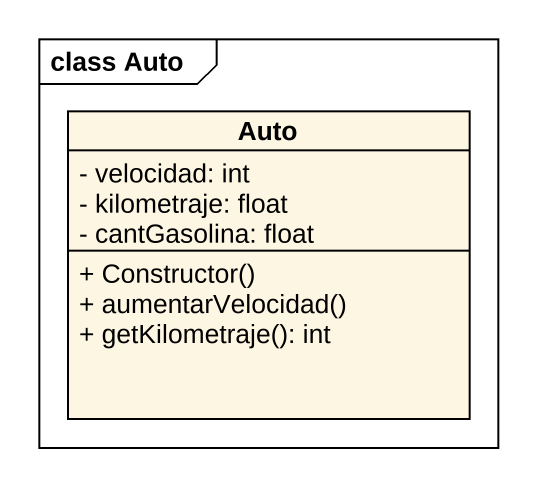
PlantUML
@startuml
mainframe class Auto
hide circle
hide empty members
skinparam classAttributeIconSize 0
class Auto {
  - velocidad: int
  - kilometraje: float
  - cantGasolina: float
  + Constructor()
  + aumentarVelocidad()
  + getKilometraje(): int
}
@enduml
